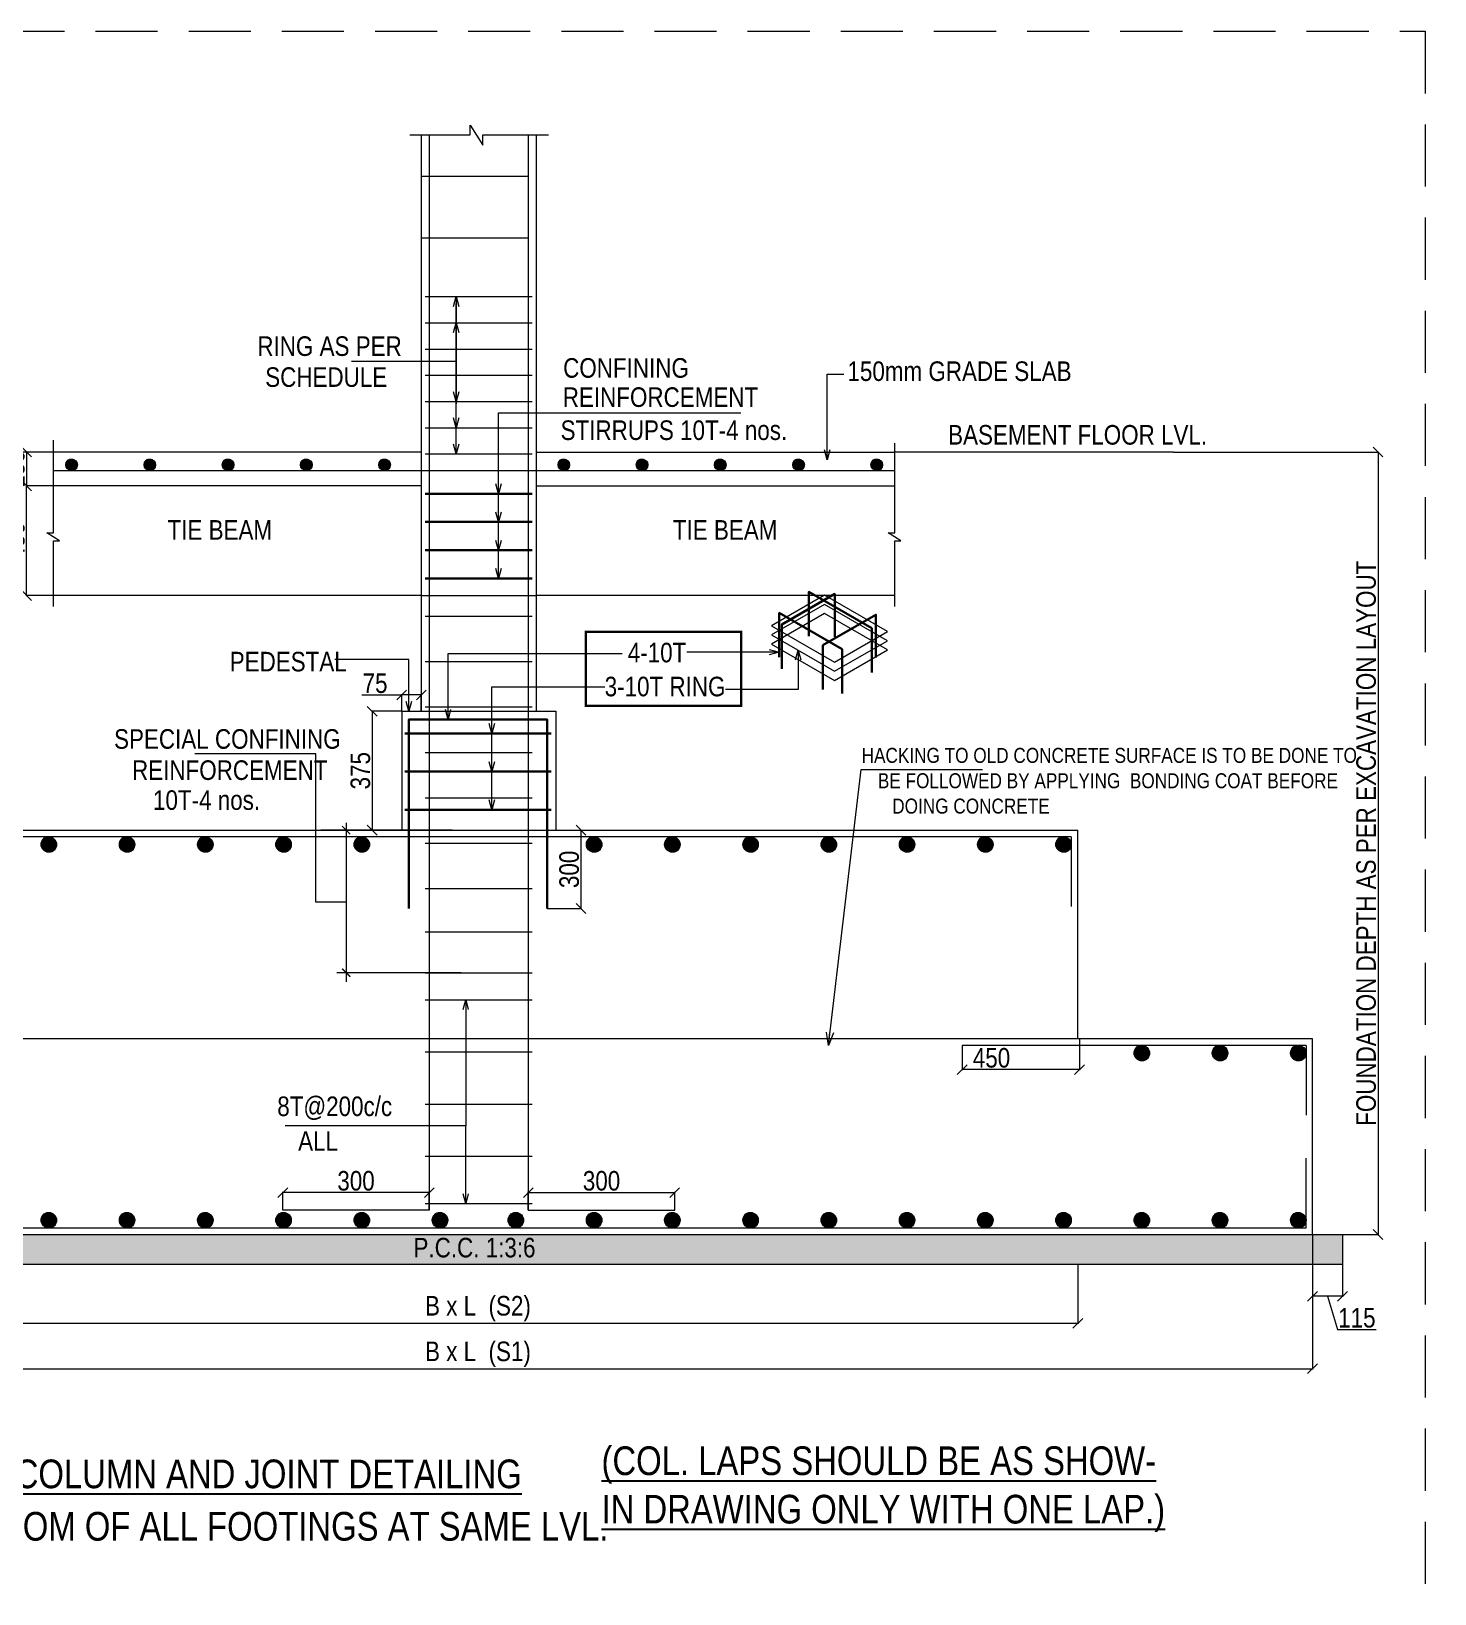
# Model space of a CAD drawing. Header units: millimetres. Extents: x 1112055 to 3390982, y -148532 to 766891.
# Drawn here: x 1984510 to 2000654, y 218095 to 236068 of the extents above; entities that cross this region are included whole.
import ezdxf

# ---------------------------------------------------------------- set-up
doc = ezdxf.new("R2010")
doc.units = ezdxf.units.MM
doc.header["$PDMODE"] = 35
doc.header["$PDSIZE"] = -25
doc.linetypes.add('Hidden', pattern=[9.525, 6.35, -3.175])
for name, color, linetype, lineweight in [('B FOOTING', 49, 'Continuous', 20), ('B FOOTING DIM', 234, 'Continuous', 9), ('B HATCH', 250, 'Continuous', 0), ('B STEEL', 34, 'Continuous', 15), ('B STEEL TEXT', 7, 'Continuous', 15), ('B TITLE BLOCK', 250, 'Continuous', 0)]:
    doc.layers.add(name, color=color, linetype=linetype, lineweight=lineweight)
doc.layers.add('B TEXT', color=7, linetype='Continuous')
doc.layers.add('CTITLE', color=250, linetype='Continuous')
doc.layers.add('B-COL HT', color=7, linetype='Continuous', lineweight=0, true_color=0x4e4f45)
doc.styles.add('ARIAL', font='arial.ttf')
doc.styles.add('style3', font='swissc.ttf')
doc.styles.add('SWINC', font='swissc.ttf')
doc.linetypes.add('ZIGZAG', pattern='A,0.00254,-5.08,[131,ltypeshp.shx,S=5.08,R=0,X=-5.08,Y=0],-10.16,[131,ltypeshp.shx,S=5.08,R=180,X=5.08,Y=0],-5.08', length=20.32254)
doc.dimstyles.new('DIM 1', dxfattribs={"dimscale": 0, "dimtxt": 230, "dimasz": 150, "dimexe": 0.18, "dimexo": 0.0625, "dimgap": 0.5, "dimtad": 1, "dimdec": 0, "dimzin": 0, "dimdsep": 46, "dimtxsty": 'ARIAL', "dimblk": 'OBLIQUE', "dimcen": 6, "dimse1": 1, "dimse2": 1, "dimclrd": 256, "dimclrt": 256, "dimadec": 0, "dimazin": 2, "dimtfac": 0.75, "dimtdec": 0, "dimtix": 1, "dimtofl": 0, "dimtmove": 1, "dimatfit": 3, "dimldrblk": 'OPEN30', "dimfxl": 0.18, "dimfrac": 1, "dimtolj": 1, "dimtzin": 0, "dimlwd": -1, "dimarcsym": 0})
doc.dimstyles.new('DIM-50', dxfattribs={"dimtxt": 150, "dimasz": 75, "dimexe": 10, "dimexo": 0, "dimgap": 75, "dimtad": 1, "dimdec": 0, "dimzin": 0, "dimdsep": 46, "dimtxsty": 'style3', "dimblk": 'OBLIQUE', "dimcen": 0.09, "dimclrd": 252, "dimclre": 252, "dimclrt": 21, "dimaunit": 1, "dimadec": 3, "dimazin": 0, "dimtfac": 1, "dimtdec": 0, "dimtofl": 0, "dimtmove": 1, "dimatfit": 3, "dimfxl": 100, "dimtolj": 1, "dimtzin": 0, "dimlwd": 9, "dimlwe": 5, "dimarcsym": 0})
pattern_1 = [(45, (-1720640.38833, 556361.3859), (-0.088388347648, 0.088388347648), [])]
pattern_2 = [(45, (-1719440.38833, 556361.3859), (-0.088388347648, 0.088388347648), [])]
pattern_3 = [(45, (-1718240.38833, 556361.3859), (-0.088388347648, 0.088388347648), [])]
pattern_4 = [(45, (-1714640.38833, 559561.3859), (-0.088388347648, 0.088388347648), [])]
pattern_5 = [(45, (-1715840.38833, 559561.3859), (-0.088388347648, 0.088388347648), [])]
pattern_6 = [(45, (-1717065.10125, 559561.3859), (-0.088388347648, 0.088388347648), [])]
pattern_7 = [(45, (-1715865.10125, 559561.3859), (-0.088388347648, 0.088388347648), [])]
pattern_8 = [(45, (-1714665.10125, 559561.3859), (-0.088388347648, 0.088388347648), [])]
pattern_9 = [(45, (-1284752.63494, 428493.47238), (-0.066291260736, 0.066291260736), [])]
pattern_10 = [(45, (-1283552.63494, 428493.47238), (-0.066291260736, 0.066291260736), [])]
pattern_11 = [(45, (-1282352.63494, 428493.47238), (-0.066291260736, 0.066291260736), [])]

# ---------------------------------------------------------------- blocks, each defined once
blk = doc.blocks.new('_Oblique')
at = {"color": 0, "linetype": 'ByBlock', "lineweight": -2}
blk.add_line((-0.5, -0.5), (0.5, 0.5), dxfattribs=at)
blk = doc.blocks.new('*D1701')
at = {"layer": 'B FOOTING DIM', "color": 250, "lineweight": 5, "ltscale": 0.5, "transparency": 16777216}
for p, q in [((30095, 5559, 0), (30095, 5060, 0)), ((30555, 5559, 0), (30555, 5060, 0)), ((30555, 5070, 0), (30095, 5070, 0)), ((30325, 5070, 0), (30478, 4560, 0)), ((30478, 4560, 0), (31073, 4560, 0))]:
    blk.add_line(p, q, dxfattribs=at)
at = {"layer": 'Defpoints', "color": 0, "ltscale": 0.5, "transparency": 16777216}
for p in [(30095, 5559, 0), (30555, 5559, 0), (30095, 5070, 0)]:
    blk.add_point(p, dxfattribs=at)
at = {"layer": 'B FOOTING DIM', "color": 250, "lineweight": 5, "ltscale": 0.5, "transparency": 16777216, "xscale": 150, "yscale": 150, "zscale": 150, "rotation": 180}
blk.add_blockref('_Oblique', (30095, 5070, 0), dxfattribs=at)
at = {"layer": 'B FOOTING DIM', "color": 250, "lineweight": 5, "ltscale": 0.5, "transparency": 16777216, "xscale": 150, "yscale": 150, "zscale": 150}
blk.add_blockref('_Oblique', (30555, 5070, 0), dxfattribs=at)
at = {"layer": 'B FOOTING DIM', "ltscale": 0.5, "transparency": 16777216, "insert": (30775, 4739, 0), "char_height": 300, "attachment_point": 5, "style": 'SWINC'}
blk.add_mtext('\\A1;115', dxfattribs=at)
blk = doc.blocks.new('_Open30')
at = {"color": 0, "linetype": 'ByBlock', "lineweight": -2}
for p, q in [((-1, 0.27), (0, 0)), ((0, 0), (-1, -0.27)), ((0, 0), (-1, 0))]:
    blk.add_line(p, q, dxfattribs=at)
blk = doc.blocks.new('*D1702')
at = {"layer": 'B FOOTING DIM', "color": 250, "lineweight": 5, "ltscale": 0.5, "transparency": 16777216}
for p, q in [((27962, 18019, 0), (31110, 18019, 0)), ((31100, 18019, 0), (31100, 6019, 0)), ((30095, 6019, 0), (31110, 6019, 0))]:
    blk.add_line(p, q, dxfattribs=at)
at = {"layer": 'Defpoints', "color": 0, "ltscale": 0.5, "transparency": 16777216}
for p in [(27962, 18019, 0), (30095, 6019, 0), (31100, 6019, 0)]:
    blk.add_point(p, dxfattribs=at)
at = {"layer": 'B FOOTING DIM', "color": 250, "lineweight": 5, "ltscale": 0.5, "transparency": 16777216, "xscale": 150, "yscale": 150, "zscale": 150}
for p, rotation in [((31100, 18019, 0), 90), ((31100, 6019, 0), 270)]:
    blk.add_blockref('_Oblique', p, dxfattribs=dict(at, rotation=rotation))
at = {"layer": 'B FOOTING DIM', "ltscale": 0.5, "transparency": 16777216, "insert": (30918, 12019, 0), "char_height": 300, "attachment_point": 5, "rotation": 90, "style": 'SWINC'}
blk.add_mtext('\\A1;FOUNDATION DEPTH AS PER EXCAVATION LAYOUT', dxfattribs=at)
blk = doc.blocks.new('_ArchTick')
at = {"color": 0, "linetype": 'ByBlock', "const_width": 0.15}
blk.add_lwpolyline([(-0.5, -0.5), (0.5, 0.5)], dxfattribs=at)
blk = doc.blocks.new('*D1693')
at = {"layer": 'B FOOTING DIM', "color": 250, "lineweight": 5, "ltscale": 0.5, "transparency": 16777216}
for p, q in [((4495, 6019, 0), (4495, 3949, 0)), ((30095, 6019, 0), (30095, 3949, 0)), ((4495, 3959, 0), (30095, 3959, 0))]:
    blk.add_line(p, q, dxfattribs=at)
at = {"layer": 'Defpoints', "color": 0, "ltscale": 0.5, "transparency": 16777216}
for p in [(4495, 6019, 0), (30095, 6019, 0), (30095, 3959, 0)]:
    blk.add_point(p, dxfattribs=at)
at = {"layer": 'B FOOTING DIM', "color": 250, "lineweight": 5, "ltscale": 0.5, "transparency": 16777216, "xscale": 150, "yscale": 150, "zscale": 150, "rotation": 180}
blk.add_blockref('_Oblique', (4495, 3959, 0), dxfattribs=at)
at = {"layer": 'B FOOTING DIM', "color": 250, "lineweight": 5, "ltscale": 0.5, "transparency": 16777216, "xscale": 150, "yscale": 150, "zscale": 150}
blk.add_blockref('_Oblique', (30095, 3959, 0), dxfattribs=at)
at = {"layer": 'B FOOTING DIM', "ltscale": 0.5, "transparency": 16777216, "insert": (17295, 4181, 0), "char_height": 300, "attachment_point": 5, "style": 'SWINC'}
blk.add_mtext('\\A1;B x L  (S1)', dxfattribs=at)
blk = doc.blocks.new('*D1694')
at = {"layer": 'B FOOTING DIM', "color": 250, "lineweight": 5, "ltscale": 0.5, "transparency": 16777216}
for p, q in [((8095, 5559, 0), (8095, 4647, 0)), ((26495, 5559, 0), (26495, 4647, 0)), ((8095, 4657, 0), (26495, 4657, 0))]:
    blk.add_line(p, q, dxfattribs=at)
at = {"layer": 'Defpoints', "color": 0, "ltscale": 0.5, "transparency": 16777216}
for p in [(8095, 5559, 0), (26495, 5559, 0), (26495, 4657, 0)]:
    blk.add_point(p, dxfattribs=at)
at = {"layer": 'B FOOTING DIM', "color": 250, "lineweight": 5, "ltscale": 0.5, "transparency": 16777216, "xscale": 150, "yscale": 150, "zscale": 150, "rotation": 180}
blk.add_blockref('_Oblique', (8095, 4657, 0), dxfattribs=at)
at = {"layer": 'B FOOTING DIM', "color": 250, "lineweight": 5, "ltscale": 0.5, "transparency": 16777216, "xscale": 150, "yscale": 150, "zscale": 150}
blk.add_blockref('_Oblique', (26495, 4657, 0), dxfattribs=at)
at = {"layer": 'B FOOTING DIM', "ltscale": 0.5, "transparency": 16777216, "insert": (17295, 4880, 0), "char_height": 300, "attachment_point": 5, "style": 'SWINC'}
blk.add_mtext('\\A1;B x L  (S2)', dxfattribs=at)
blk = doc.blocks.new('*D1684')
at = {"layer": 'B FOOTING DIM', "color": 250, "lineweight": 5, "ltscale": 0.5, "transparency": 16777216}
for p, q in [((14302, 6392), (14302, 6671)), ((16548, 6661), (14302, 6661)), ((16548, 6392), (16548, 6671))]:
    blk.add_line(p, q, dxfattribs=at)
at = {"layer": 'Defpoints', "color": 0, "ltscale": 0.5, "transparency": 16777216}
for p in [(14302, 6661), (14302, 6392, 0), (16548, 6392, 0)]:
    blk.add_point(p, dxfattribs=at)
at = {"layer": 'B FOOTING DIM', "color": 250, "lineweight": 5, "ltscale": 0.5, "transparency": 16777216, "xscale": 150, "yscale": 150, "zscale": 150, "rotation": 180}
blk.add_blockref('_Oblique', (14302, 6661), dxfattribs=at)
at = {"layer": 'B FOOTING DIM', "color": 250, "lineweight": 5, "ltscale": 0.5, "transparency": 16777216, "xscale": 150, "yscale": 150, "zscale": 150}
blk.add_blockref('_Oblique', (16548, 6661), dxfattribs=at)
at = {"layer": 'B FOOTING DIM', "ltscale": 0.5, "transparency": 16777216, "insert": (15425, 6840), "char_height": 300, "attachment_point": 5, "style": 'SWINC'}
blk.add_mtext('\\A1;300', dxfattribs=at)
blk = doc.blocks.new('*D1695')
at = {"layer": 'B FOOTING DIM', "color": 250, "lineweight": 5, "ltscale": 0.5, "transparency": 16777216}
for p, q in [((18067, 6392), (18067, 6671)), ((18067, 6661), (20312, 6661)), ((20312, 6392), (20312, 6671))]:
    blk.add_line(p, q, dxfattribs=at)
at = {"layer": 'Defpoints', "color": 0, "ltscale": 0.5, "transparency": 16777216}
for p in [(20312, 6661), (18067, 6392, 0), (20312, 6392, 0)]:
    blk.add_point(p, dxfattribs=at)
at = {"layer": 'B FOOTING DIM', "color": 250, "lineweight": 5, "ltscale": 0.5, "transparency": 16777216, "xscale": 150, "yscale": 150, "zscale": 150, "rotation": 180}
blk.add_blockref('_Oblique', (18067, 6661), dxfattribs=at)
at = {"layer": 'B FOOTING DIM', "color": 250, "lineweight": 5, "ltscale": 0.5, "transparency": 16777216, "xscale": 150, "yscale": 150, "zscale": 150}
blk.add_blockref('_Oblique', (20312, 6661), dxfattribs=at)
at = {"layer": 'B FOOTING DIM', "ltscale": 0.5, "transparency": 16777216, "insert": (19190, 6840), "char_height": 300, "attachment_point": 5, "style": 'SWINC'}
blk.add_mtext('\\A1;300', dxfattribs=at)
blk = doc.blocks.new('*D1685')
at = {"layer": 'B FOOTING DIM', "color": 250, "lineweight": 5, "ltscale": 0.5, "transparency": 16777216}
for p, q in [((18355, 12219), (18884, 12219)), ((18874, 12219), (18874, 11018)), ((18355, 11018), (18884, 11018))]:
    blk.add_line(p, q, dxfattribs=at)
at = {"layer": 'Defpoints', "color": 0, "ltscale": 0.5, "transparency": 16777216}
for p in [(18355, 12219, 0), (18355, 11018, 0), (18874, 11018)]:
    blk.add_point(p, dxfattribs=at)
at = {"layer": 'B FOOTING DIM', "color": 250, "lineweight": 5, "ltscale": 0.5, "transparency": 16777216, "xscale": 150, "yscale": 150, "zscale": 150}
for p, rotation in [((18874, 12219), 90), ((18874, 11018), 270)]:
    blk.add_blockref('_Oblique', p, dxfattribs=dict(at, rotation=rotation))
at = {"layer": 'B FOOTING DIM', "ltscale": 0.5, "transparency": 16777216, "insert": (18695, 11618), "char_height": 300, "attachment_point": 5, "rotation": 90, "style": 'SWINC'}
blk.add_mtext('\\A1;300', dxfattribs=at)
blk = doc.blocks.new('*D1696')
at = {"layer": 'B FOOTING DIM', "color": 250, "lineweight": 5, "ltscale": 0.5, "transparency": 16777216}
for p, q in [((16126, 14043), (15662, 14043)), ((15672, 14043), (15672, 12219)), ((16126, 12219), (15662, 12219))]:
    blk.add_line(p, q, dxfattribs=at)
at = {"layer": 'Defpoints', "color": 0, "ltscale": 0.5, "transparency": 16777216}
for p in [(16126, 14043, 0), (15672, 12219), (16126, 12219, 0)]:
    blk.add_point(p, dxfattribs=at)
at = {"layer": 'B FOOTING DIM', "color": 250, "lineweight": 5, "ltscale": 0.5, "transparency": 16777216, "xscale": 150, "yscale": 150, "zscale": 150}
for p, rotation in [((15672, 14043), 90), ((15672, 12219), 270)]:
    blk.add_blockref('_Oblique', p, dxfattribs=dict(at, rotation=rotation))
at = {"layer": 'B FOOTING DIM', "ltscale": 0.5, "transparency": 16777216, "insert": (15493, 13131), "char_height": 300, "attachment_point": 5, "rotation": 90, "style": 'SWINC'}
blk.add_mtext('\\A1;375', dxfattribs=at)
blk = doc.blocks.new('*D1686')
at = {"layer": 'B FOOTING DIM', "color": 250, "lineweight": 5, "ltscale": 0.5, "transparency": 16777216}
for p, q in [((15513, 14294), (16126, 14294)), ((16126, 14043), (16126, 14304)), ((16426, 14294), (16126, 14294)), ((16426, 14043), (16426, 14304))]:
    blk.add_line(p, q, dxfattribs=at)
at = {"layer": 'Defpoints', "color": 0, "ltscale": 0.5, "transparency": 16777216}
for p in [(16126, 14294), (16126, 14043, 0), (16426, 14043, 0)]:
    blk.add_point(p, dxfattribs=at)
at = {"layer": 'B FOOTING DIM', "color": 250, "lineweight": 5, "ltscale": 0.5, "transparency": 16777216, "xscale": 150, "yscale": 150, "zscale": 150, "rotation": 180}
blk.add_blockref('_Oblique', (16126, 14294), dxfattribs=at)
at = {"layer": 'B FOOTING DIM', "color": 250, "lineweight": 5, "ltscale": 0.5, "transparency": 16777216, "xscale": 150, "yscale": 150, "zscale": 150}
blk.add_blockref('_Oblique', (16426, 14294), dxfattribs=at)
at = {"layer": 'B FOOTING DIM', "ltscale": 0.5, "transparency": 16777216, "insert": (15717, 14472), "char_height": 300, "attachment_point": 5, "style": 'SWINC'}
blk.add_mtext('\\A1;75', dxfattribs=at)
blk = doc.blocks.new('*D1697')
at = {"layer": 'B FOOTING DIM', "color": 250, "lineweight": 5, "ltscale": 0.5, "transparency": 16777216}
for p, q in [((24721, 8919), (24721, 8538)), ((26520, 9019), (26520, 8538)), ((26520, 8548), (24721, 8548))]:
    blk.add_line(p, q, dxfattribs=at)
at = {"layer": 'Defpoints', "color": 0, "ltscale": 0.5, "transparency": 16777216}
for p in [(24721, 8919, 0), (26520, 9019, 0), (24721, 8548)]:
    blk.add_point(p, dxfattribs=at)
at = {"layer": 'B FOOTING DIM', "color": 250, "lineweight": 5, "ltscale": 0.5, "transparency": 16777216, "xscale": 150, "yscale": 150, "zscale": 150, "rotation": 180}
blk.add_blockref('_Oblique', (24721, 8548), dxfattribs=at)
at = {"layer": 'B FOOTING DIM', "color": 250, "lineweight": 5, "ltscale": 0.5, "transparency": 16777216, "xscale": 150, "yscale": 150, "zscale": 150}
blk.add_blockref('_Oblique', (26520, 8548), dxfattribs=at)
at = {"layer": 'B FOOTING DIM', "ltscale": 0.5, "transparency": 16777216, "insert": (25171, 8726), "char_height": 300, "attachment_point": 5, "style": 'SWINC'}
blk.add_mtext('\\A1;450', dxfattribs=at)
blk = doc.blocks.new('*D1689')
at = {"layer": 'B FOOTING DIM', "color": 250, "lineweight": 5, "ltscale": 0.5, "transparency": 16777216}
for p, q in [((10786, 18019), (10362, 18019)), ((10372, 18019), (10372, 17500)), ((10786, 17500), (10362, 17500))]:
    blk.add_line(p, q, dxfattribs=at)
at = {"layer": 'Defpoints', "color": 0, "ltscale": 0.5, "transparency": 16777216}
for p in [(10786, 18019, 0), (10372, 17500), (10786, 17500, 0)]:
    blk.add_point(p, dxfattribs=at)
at = {"layer": 'B FOOTING DIM', "color": 250, "lineweight": 5, "ltscale": 0.5, "transparency": 16777216, "xscale": 150, "yscale": 150, "zscale": 150}
for p, rotation in [((10372, 18019), 90), ((10372, 17500), 270)]:
    blk.add_blockref('_Oblique', p, dxfattribs=dict(at, rotation=rotation))
at = {"layer": 'B FOOTING DIM', "ltscale": 0.5, "transparency": 16777216, "insert": (10193, 17759), "char_height": 300, "attachment_point": 5, "rotation": 90, "style": 'SWINC'}
blk.add_mtext('\\A1;150', dxfattribs=at)
blk = doc.blocks.new('*D1690')
at = {"layer": 'B FOOTING DIM', "color": 250, "lineweight": 5, "ltscale": 0.5, "transparency": 16777216}
for p, q in [((10786, 17500), (10362, 17500)), ((10372, 15819), (10372, 17500)), ((10786, 15819), (10362, 15819))]:
    blk.add_line(p, q, dxfattribs=at)
at = {"layer": 'Defpoints', "color": 0, "ltscale": 0.5, "transparency": 16777216}
for p in [(10372, 17500), (10786, 17500, 0), (10786, 15819, 0)]:
    blk.add_point(p, dxfattribs=at)
at = {"layer": 'B FOOTING DIM', "color": 250, "lineweight": 5, "ltscale": 0.5, "transparency": 16777216, "xscale": 150, "yscale": 150, "zscale": 150}
for p, rotation in [((10372, 17500), 90), ((10372, 15819), 270)]:
    blk.add_blockref('_Oblique', p, dxfattribs=dict(at, rotation=rotation))
at = {"layer": 'B FOOTING DIM', "ltscale": 0.5, "transparency": 16777216, "insert": (10193, 16659), "char_height": 300, "attachment_point": 5, "rotation": 90, "style": 'SWINC'}
blk.add_mtext('\\A1;450', dxfattribs=at)
blk = doc.blocks.new('A$C123235b3')
at = {"layer": 'B STEEL', "lineweight": 9, "ltscale": 0.5}
h = blk.add_hatch(dxfattribs=at)
h.set_pattern_fill('ANSI31', color=34, scale=0.75)
h.set_pattern_definition(pattern_9)
edge = h.paths.add_edge_path()
edge.add_arc((11062.9, 17822.5), 88.9, 180, 540)
h = blk.add_hatch(dxfattribs=at)
h.set_pattern_fill('ANSI31', color=34, scale=0.75)
h.set_pattern_definition(pattern_10)
edge = h.paths.add_edge_path()
edge.add_arc((12262.9, 17822.5), 88.9, 180, 540)
h = blk.add_hatch(dxfattribs=at)
h.set_pattern_fill('ANSI31', color=34, scale=0.75)
h.set_pattern_definition(pattern_11)
edge = h.paths.add_edge_path()
edge.add_arc((13462.9, 17822.5), 88.9, 180, 540)
h = blk.add_hatch(dxfattribs=at)
h.set_pattern_fill('ANSI31', color=34, scale=0.75)
h.set_pattern_definition(pattern_10)
edge = h.paths.add_edge_path()
edge.add_arc((14662.9, 17822.5), 88.9, 0, 360, ccw=False)
h = blk.add_hatch(dxfattribs=at)
h.set_pattern_fill('ANSI31', color=34, scale=0.75)
h.set_pattern_definition(pattern_9)
edge = h.paths.add_edge_path()
edge.add_arc((15862.9, 17822.5), 88.9, 0, 360, ccw=False)
h = blk.add_hatch(dxfattribs=at)
h.set_pattern_fill('ANSI31', color=34, scale=0.75)
h.set_pattern_definition(pattern_9)
edge = h.paths.add_edge_path()
edge.add_arc((18611.7, 17822.5), 88.9, 180, 540)
h = blk.add_hatch(dxfattribs=at)
h.set_pattern_fill('ANSI31', color=34, scale=0.75)
h.set_pattern_definition(pattern_10)
edge = h.paths.add_edge_path()
edge.add_arc((19811.7, 17822.5), 88.9, 180, 540)
h = blk.add_hatch(dxfattribs=at)
h.set_pattern_fill('ANSI31', color=34, scale=0.75)
h.set_pattern_definition(pattern_11)
edge = h.paths.add_edge_path()
edge.add_arc((21011.7, 17822.5), 88.9, 0, 360, ccw=False)
h = blk.add_hatch(dxfattribs=at)
h.set_pattern_fill('ANSI31', color=34, scale=0.75)
h.set_pattern_definition(pattern_10)
edge = h.paths.add_edge_path()
edge.add_arc((22211.7, 17822.5), 88.9, 0, 360, ccw=False)
h = blk.add_hatch(dxfattribs=at)
h.set_pattern_fill('ANSI31', color=34, scale=0.75)
h.set_pattern_definition(pattern_9)
edge = h.paths.add_edge_path()
edge.add_arc((23411.7, 17822.5), 88.9, 0, 360, ccw=False)
h = blk.add_hatch(dxfattribs=at)
h.set_pattern_fill('ANSI31', color=34)
h.set_pattern_definition(pattern_4)
edge = h.paths.add_edge_path()
edge.add_arc((10713.6, 12000.1), 118.6, 0, 360, ccw=False)
h = blk.add_hatch(dxfattribs=at)
h.set_pattern_fill('ANSI31', color=34)
h.set_pattern_definition(pattern_5)
edge = h.paths.add_edge_path()
edge.add_arc((11913.6, 12000.1), 118.6, 180, 540)
h = blk.add_hatch(dxfattribs=at)
h.set_pattern_fill('ANSI31', color=34)
h.set_pattern_definition([(45, (-1717040.38833, 559561.3859), (-0.088388347648, 0.088388347648), [])])
edge = h.paths.add_edge_path()
edge.add_arc((13113.6, 12000.1), 118.6, 180, 540)
h = blk.add_hatch(dxfattribs=at)
h.set_pattern_fill('ANSI31', color=34)
h.set_pattern_definition(pattern_5)
edge = h.paths.add_edge_path()
edge.add_arc((14313.6, 12000.1), 118.6, 0, 360, ccw=False)
h = blk.add_hatch(dxfattribs=at)
h.set_pattern_fill('ANSI31', color=34)
h.set_pattern_definition(pattern_4)
edge = h.paths.add_edge_path()
edge.add_arc((15513.6, 12000.1), 118.6, 180, 540)
h = blk.add_hatch(dxfattribs=at)
h.set_pattern_fill('ANSI31', color=34)
h.set_pattern_definition(pattern_8)
edge = h.paths.add_edge_path()
edge.add_arc((19076.4, 12000.1), 118.6, 0, 360, ccw=False)
h = blk.add_hatch(dxfattribs=at)
h.set_pattern_fill('ANSI31', color=34)
h.set_pattern_definition(pattern_7)
edge = h.paths.add_edge_path()
edge.add_arc((20276.4, 12000.1), 118.6, 180, 540)
h = blk.add_hatch(dxfattribs=at)
h.set_pattern_fill('ANSI31', color=34)
h.set_pattern_definition(pattern_6)
edge = h.paths.add_edge_path()
edge.add_arc((21476.4, 12000.1), 118.6, 0, 360, ccw=False)
h = blk.add_hatch(dxfattribs=at)
h.set_pattern_fill('ANSI31', color=34)
h.set_pattern_definition(pattern_7)
edge = h.paths.add_edge_path()
edge.add_arc((22676.4, 12000.1), 118.6, 0, 360, ccw=False)
h = blk.add_hatch(dxfattribs=at)
h.set_pattern_fill('ANSI31', color=34)
h.set_pattern_definition(pattern_8)
edge = h.paths.add_edge_path()
edge.add_arc((23876.4, 12000.1), 118.6, 180, 540)
h = blk.add_hatch(dxfattribs=at)
h.set_pattern_fill('ANSI31', color=34)
h.set_pattern_definition(pattern_7)
edge = h.paths.add_edge_path()
edge.add_arc((25076.4, 12000.1), 118.6, 180, 540)
h = blk.add_hatch(dxfattribs=at)
h.set_pattern_fill('ANSI31', color=34)
h.set_pattern_definition(pattern_6)
edge = h.paths.add_edge_path()
edge.add_arc((26276.4, 12000.1), 118.6, 180, 540)
h = blk.add_hatch(dxfattribs=at)
h.set_pattern_fill('ANSI31', color=34)
h.set_pattern_definition(pattern_3)
edge = h.paths.add_edge_path()
edge.add_arc((27476.4, 8800.1), 118.6, 180, 540)
h = blk.add_hatch(dxfattribs=at)
h.set_pattern_fill('ANSI31', color=34)
h.set_pattern_definition(pattern_2)
edge = h.paths.add_edge_path()
edge.add_arc((28676.4, 8800.1), 118.6, 180, 540)
h = blk.add_hatch(dxfattribs=at)
h.set_pattern_fill('ANSI31', color=34)
h.set_pattern_definition(pattern_1)
edge = h.paths.add_edge_path()
edge.add_arc((29876.4, 8800.1), 118.6, 180, 540)
h = blk.add_hatch(dxfattribs=at)
h.set_pattern_fill('ANSI31', color=34)
h.set_pattern_definition(pattern_2)
edge = h.paths.add_edge_path()
edge.add_arc((10713.6, 6237.2), 118.6, 0, 360)
h = blk.add_hatch(dxfattribs=at)
h.set_pattern_fill('ANSI31', color=34)
h.set_pattern_definition(pattern_3)
edge = h.paths.add_edge_path()
edge.add_arc((11913.6, 6237.2), 118.6, 180, 540, ccw=False)
h = blk.add_hatch(dxfattribs=at)
h.set_pattern_fill('ANSI31', color=34)
h.set_pattern_definition(pattern_2)
edge = h.paths.add_edge_path()
edge.add_arc((13113.6, 6237.2), 118.6, 180, 540, ccw=False)
h = blk.add_hatch(dxfattribs=at)
h.set_pattern_fill('ANSI31', color=34)
h.set_pattern_definition(pattern_1)
edge = h.paths.add_edge_path()
edge.add_arc((14313.6, 6237.2), 118.6, 180, 540, ccw=False)
h = blk.add_hatch(dxfattribs=at)
h.set_pattern_fill('ANSI31', color=34)
h.set_pattern_definition(pattern_2)
edge = h.paths.add_edge_path()
edge.add_arc((15513.6, 6237.2), 118.6, 0, 360)
h = blk.add_hatch(dxfattribs=at)
h.set_pattern_fill('ANSI31', color=34)
h.set_pattern_definition(pattern_3)
edge = h.paths.add_edge_path()
edge.add_arc((16713.6, 6237.2), 118.6, 0, 360)
h = blk.add_hatch(dxfattribs=at)
h.set_pattern_fill('ANSI31', color=34)
h.set_pattern_definition(pattern_3)
edge = h.paths.add_edge_path()
edge.add_arc((17876.4, 6237.2), 118.6, 180, 540, ccw=False)
h = blk.add_hatch(dxfattribs=at)
h.set_pattern_fill('ANSI31', color=34)
h.set_pattern_definition(pattern_2)
edge = h.paths.add_edge_path()
edge.add_arc((19076.4, 6237.2), 118.6, 180, 540, ccw=False)
h = blk.add_hatch(dxfattribs=at)
h.set_pattern_fill('ANSI31', color=34)
h.set_pattern_definition(pattern_1)
edge = h.paths.add_edge_path()
edge.add_arc((20276.4, 6237.2), 118.6, 0, 360)
h = blk.add_hatch(dxfattribs=at)
h.set_pattern_fill('ANSI31', color=34)
h.set_pattern_definition(pattern_2)
edge = h.paths.add_edge_path()
edge.add_arc((21476.4, 6237.2), 118.6, 0, 360)
h = blk.add_hatch(dxfattribs=at)
h.set_pattern_fill('ANSI31', color=34)
h.set_pattern_definition(pattern_3)
edge = h.paths.add_edge_path()
edge.add_arc((22676.4, 6237.2), 118.6, 0, 360)
h = blk.add_hatch(dxfattribs=at)
h.set_pattern_fill('ANSI31', color=34)
h.set_pattern_definition(pattern_2)
edge = h.paths.add_edge_path()
edge.add_arc((23876.4, 6237.2), 118.6, 180, 540, ccw=False)
h = blk.add_hatch(dxfattribs=at)
h.set_pattern_fill('ANSI31', color=34)
h.set_pattern_definition(pattern_1)
edge = h.paths.add_edge_path()
edge.add_arc((25076.4, 6237.2), 118.6, 0, 360)
h = blk.add_hatch(dxfattribs=at)
h.set_pattern_fill('ANSI31', color=34)
h.set_pattern_definition(pattern_2)
edge = h.paths.add_edge_path()
edge.add_arc((26276.4, 6237.2), 118.6, 0, 360)
h = blk.add_hatch(dxfattribs=at)
h.set_pattern_fill('ANSI31', color=34)
h.set_pattern_definition(pattern_3)
edge = h.paths.add_edge_path()
edge.add_arc((27476.4, 6237.2), 118.6, 180, 540, ccw=False)
h = blk.add_hatch(dxfattribs=at)
h.set_pattern_fill('ANSI31', color=34)
h.set_pattern_definition(pattern_2)
edge = h.paths.add_edge_path()
edge.add_arc((28676.4, 6237.2), 118.6, 180, 540, ccw=False)
h = blk.add_hatch(dxfattribs=at)
h.set_pattern_fill('ANSI31', color=34)
h.set_pattern_definition(pattern_1)
edge = h.paths.add_edge_path()
edge.add_arc((29876.4, 6237.2), 118.6, 180, 540, ccw=False)
at = {"layer": 'B-COL HT', "linetype": 'ByBlock'}
h = blk.add_hatch(dxfattribs=at)
h.set_pattern_fill('AR-CONC', color=250, scale=50)
h.set_pattern_definition([(50, (-655986.8, 529347.15), (358.63009, -31.37607), [37.5, -412.5]), (355, (-655986.8, 529347.15), (-69.37567, 376.09607), [30, -330]), (100.451444, (-655956.9, 529344.54), (289.25442, 344.72), [31.8701, -350.57106]), (46.1842, (-655986.8, 529447.15), (533.62067, -82.75964), [56.25, -618.75]), (96.635635, (-655942.3, 529440.25), (467.33097, 487.0593), [47.80517, -525.85688]), (351.184164, (-655986.8, 529447.15), (467.33097, 487.0593), [45, -495]), (21, (-655936.8, 529422.15), (298.45353, -201.30945), [37.5, -412.5]), (326, (-655936.8, 529422.15), (121.65767, 362.57502), [30, -330]), (71.451445, (-655911.92, 529405.37), (420.11119, 161.26558), [31.8701, -350.57106]), (37.5, (-655986.8, 529347.15), (6.079928, 166.446927), [0, -326, 0, -335, 0, -331.25]), (7.5, (-655986.8, 529347.15), (131.53477, 197.205856), [0, -191, 0, -318.5, 0, -126.25]), (327.5, (-656098.3, 529347.15), (266.911218, -11.277436), [0, -125, 0, -390, 0, -517.5]), (317.5, (-656148.3, 529347.15), (291.593085, 50.05249), [0, -162.5, 0, -259, 0, -367.5])])
h.paths.add_polyline_path([(4035, 6018.6), (30555, 6018.6), (30555, 5558.6), (4035, 5558.6)])
at = {"color": 3, "ltscale": 5}
for p, q in [((10785.8, 18018.6, 0), (7830.8, 18018.6, 0)), ((27961.8, 18018.6, 0), (23688.8, 18018.6, 0))]:
    blk.add_line(p, q, dxfattribs=at)
blk.add_line((16425.9, 15818.6, 0), (18188.9, 15818.6, 0))
at = {"linetype": 'ZIGZAG', "ltscale": 15}
blk.add_line((26495, 9018.6, 0), (8095, 9018.6), dxfattribs=at)
at = {"elevation": 0}
blk.add_lwpolyline([(15273.8, 11113.7), (14809.7, 11113.7), (14809.7, 13390), (12951.3, 13390)], dxfattribs=at)
at = {"layer": 'B FOOTING', "linetype": 'Continuous', "lineweight": 20}
for p, q in [((17174.4, 22884, 0), (17174.4, 23031.5, 0)), ((17174.4, 23031.5, 0), (17372, 22722.9, 0)), ((16248.6, 22884, 0), (17174.4, 22884, 0)), ((16425.9, 22884, 0), (16425.9, 14042.8, 0)), ((17372, 22722.9, 0), (17372, 22884, 0)), ((17372, 22884, 0), (18375.3, 22884, 0)), ((18188.9, 22884, 0), (18188.9, 14042.8, 0)), ((16425.9, 18018.6, 0), (10785.8, 18018.6, 0)), ((18188.9, 18018.6, 0), (23688.8, 18018.6, 0)), ((16425.9, 17500, 0), (10785.8, 17500, 0)), ((18188.9, 17500, 0), (23688.8, 17500, 0)), ((16125.9, 14042.8, 0), (16125.9, 12218.6, 0)), ((18488.9, 14042.8, 0), (18488.9, 12218.6, 0))]:
    blk.add_line(p, q, dxfattribs=at)
at = {"layer": 'B FOOTING', "linetype": 'Continuous'}
for p, q in [((16425.9, 15818.6, 0), (10785.8, 15818.6, 0)), ((23688.8, 15818.6, 0), (18188.9, 15818.6, 0)), ((16125.9, 14042.8, 0), (18488.9, 14042.8, 0)), ((8095, 12218.6, 0), (26495, 12218.6, 0)), ((26495, 9018.6, 0), (26495, 12218.6, 0)), ((30095, 9018.6, 0), (26495, 9018.6, 0)), ((30095, 6018.6, 0), (30095, 9018.6, 0))]:
    blk.add_line(p, q, dxfattribs=at)
at = {"layer": 'B FOOTING', "linetype": 'Continuous', "lineweight": 20, "elevation": 0}
for points in [[(10785.8, 15647.5), (10785.8, 16655.8), (10876, 16655.8), (10682.1, 16782), (10785.8, 16782), (10785.8, 18199.2)], [(23688.8, 15647.5), (23688.8, 16655.8), (23779, 16655.8), (23585.1, 16782), (23688.8, 16782), (23688.8, 18153.8)]]:
    blk.add_lwpolyline(points, dxfattribs=at)
at = {"layer": 'B FOOTING', "linetype": 'Continuous', "elevation": 0}
blk.add_lwpolyline([(4035, 6018.6), (30555, 6018.6), (30555, 5558.6), (4035, 5558.6)], close=True, dxfattribs=at)
at = {"layer": 'B HATCH', "color": 250, "linetype": 'Hidden', "lineweight": 0, "ltscale": 150, "elevation": 0}
blk.add_lwpolyline([(0, 24472.6), (31820.6, 24472.6), (31820.6, 0), (0, 0)], close=True, dxfattribs=at)
at = {"layer": 'B STEEL', "color": 34, "lineweight": 9, "ltscale": 0.5}
for p, q in [((10785.8, 17733.5, 0), (23688.8, 17733.5, 0)), ((26395, 12118.6, 0), (8195, 12118.6, 0)), ((26395, 12118.6, 0), (26395, 11046.8, 0)), ((29995, 8918.6, 0), (24721.5, 8918.6, 0)), ((29995, 8918.6, 0), (29995, 7846.8, 0)), ((29995, 6118.6, 0), (29995, 7190.5, 0)), ((4595, 6118.6, 0), (29995, 6118.6, 0))]:
    blk.add_line(p, q, dxfattribs=at)
at = {"layer": 'B STEEL', "color": 34, "lineweight": 9, "ltscale": 0.5, "elevation": 0}
for points in [[(16547.9, 22884), (16547.9, 6391.8), (14302.4, 6391.8)], [(18066.9, 22884), (18066.9, 6391.8), (20312.3, 6391.8)], [(16425.9, 22251.6), (18066.9, 22251.6)], [(16425.9, 21302.9), (18066.9, 21302.9)], [(16486.9, 20403.1), (18127.9, 20403.1)], [(16486.9, 20000.9), (18127.9, 20000.9)], [(16486.9, 19598.6), (18127.9, 19598.6)], [(16486.9, 19196.4), (18127.9, 19196.4)], [(16486.9, 18794.1), (18127.9, 18794.1)], [(16486.9, 18391.8), (18127.9, 18391.8)], [(16486.9, 17989.6), (18127.9, 17989.6)], [(16486.9, 15503.3), (18127.9, 15503.3)], [(16486.9, 14806.6), (18127.9, 14806.6)], [(16486.9, 14109.8), (18127.9, 14109.8)], [(16486.9, 13413.1), (18127.9, 13413.1)], [(16486.9, 12716.4), (18127.9, 12716.4)], [(16486.9, 12019.6), (18127.9, 12019.6)], [(16486.9, 11322.9), (18127.9, 11322.9)], [(16486.9, 10662.7), (18127.9, 10662.7)], [(16486.9, 10033.5), (18127.9, 10033.5)], [(16486.9, 9619.6), (18127.9, 9619.6)], [(16486.9, 8819.6), (18127.9, 8819.6)], [(16486.9, 8019.6), (18127.9, 8019.6)], [(16486.9, 7219.6), (18127.9, 7219.6)], [(16486.9, 6492.6), (18127.9, 6492.6)]]:
    blk.add_lwpolyline(points, dxfattribs=at)
at = {"layer": 'B STEEL', "color": 6, "lineweight": 30, "ltscale": 0.5, "elevation": 0}
for points in [[(16486.9, 17379.7), (18127.9, 17379.7)], [(16486.9, 16946.6), (18127.9, 16946.6)], [(16486.9, 16513.5), (18127.9, 16513.5)], [(16486.9, 16080.4), (18127.9, 16080.4)]]:
    blk.add_lwpolyline(points, dxfattribs=at)
at = {"layer": 'B STEEL', "color": 5, "lineweight": 20, "ltscale": 0.5, "elevation": 0}
for points in [[(22764, 14796.9), (23575.2, 15265.3), (22609.1, 15823), (21797.9, 15354.7)], [(22764, 14656.9), (23575.2, 15125.3), (22609.1, 15683), (21797.9, 15214.7)], [(22764, 14516.9), (23575.2, 14985.3), (22609.1, 15543), (21797.9, 15074.7)]]:
    blk.add_lwpolyline(points, close=True, dxfattribs=at)
at = {"layer": 'B STEEL', "color": 4, "lineweight": 30, "ltscale": 0.5, "elevation": 0}
for points in [[(21955.3, 14694.4), (21955.3, 15373.6), (22766.5, 15841.9), (22766.5, 15186.5)], [(23335.3, 14637.6), (23335.3, 15316.8), (22369.2, 15874.5), (22369.2, 15195.4)], [(22881.6, 14314.1), (22881.6, 14993.2), (21915.6, 15551), (21915.6, 14871.8)], [(22586.1, 14377), (22586.1, 15056.1), (23397.3, 15524.5), (23397.3, 14869)], [(18355.1, 11018.2), (18355.1, 13918.1), (16234.9, 13918.1), (16234.9, 11018.2)]]:
    blk.add_lwpolyline(points, dxfattribs=at)
at = {"layer": 'B STEEL', "color": 5, "lineweight": 30, "ltscale": 0.5, "elevation": 0}
for points in [[(16173.9, 13703.2), (18416.1, 13703.2)], [(16173.9, 13118), (18416.1, 13118)], [(16173.9, 12532.8), (18416.1, 12532.8)]]:
    blk.add_lwpolyline(points, dxfattribs=at)
at = {"layer": 'B STEEL', "color": 34, "lineweight": 9, "ltscale": 0.5}
for centre, radius in [((11062.9, 17822.5, 0), 88.9), ((12262.9, 17822.5, 0), 88.9), ((13462.9, 17822.5, 0), 88.9), ((14662.9, 17822.5, 0), 88.9), ((15862.9, 17822.5, 0), 88.9), ((18611.7, 17822.5, 0), 88.9), ((19811.7, 17822.5, 0), 88.9), ((21011.7, 17822.5, 0), 88.9), ((22211.7, 17822.5, 0), 88.9), ((23411.7, 17822.5, 0), 88.9), ((10713.6, 12000.1, 0), 118.6), ((11913.6, 12000.1, 0), 118.6), ((13113.6, 12000.1, 0), 118.6), ((14313.6, 12000.1, 0), 118.6), ((15513.6, 12000.1, 0), 118.6), ((19076.4, 12000.1, 0), 118.6), ((20276.4, 12000.1, 0), 118.6), ((21476.4, 12000.1, 0), 118.6), ((22676.4, 12000.1, 0), 118.6), ((23876.4, 12000.1, 0), 118.6), ((25076.4, 12000.1, 0), 118.6), ((26276.4, 12000.1, 0), 118.6), ((27476.4, 8800.1, 0), 118.6), ((28676.4, 8800.1, 0), 118.6), ((29876.4, 8800.1, 0), 118.6), ((10713.6, 6237.2, 0), 118.6), ((11913.6, 6237.2, 0), 118.6), ((13113.6, 6237.2, 0), 118.6), ((14313.6, 6237.2, 0), 118.6), ((15513.6, 6237.2, 0), 118.6), ((16713.6, 6237.2, 0), 118.6), ((17876.4, 6237.2, 0), 118.6), ((19076.4, 6237.2, 0), 118.6), ((20276.4, 6237.2, 0), 118.6), ((21476.4, 6237.2, 0), 118.6), ((22676.4, 6237.2, 0), 118.6), ((23876.4, 6237.2, 0), 118.6), ((25076.4, 6237.2, 0), 118.6), ((26276.4, 6237.2, 0), 118.6), ((27476.4, 6237.2, 0), 118.6), ((28676.4, 6237.2, 0), 118.6), ((29876.4, 6237.2, 0), 118.6)]:
    blk.add_circle(centre, radius, dxfattribs=at)
at = {"layer": 'B STEEL TEXT', "lineweight": 9}
for p, q in [((15273.8, 12331.5, 0), (15273.8, 9895.9, 0)), ((16897.2, 12218.6, 0), (14884.8, 12218.6, 0)), ((15322.3, 12218.6, 0), (15161.5, 12218.6, 0)), ((17035.7, 10033.5, 0), (15129.4, 10033.5, 0))]:
    blk.add_line(p, q, dxfattribs=at)
at = {"layer": 'CTITLE', "color": 1, "const_width": 36.7, "elevation": 0}
blk.add_lwpolyline([(18949.9, 15261.1), (21330.7, 15261.1), (21330.7, 14128.1), (18949.9, 14128.1)], close=True, dxfattribs=at)
at = {"layer": 'B STEEL TEXT', "lineweight": 9, "xscale": 124.6822384093028, "yscale": 124.6822384093028, "zscale": 124.6822384093028}
for p, rotation in [((15273.8, 12218.6, 0), 90), ((15273.8, 10033.5, 0), 270)]:
    blk.add_blockref('_ArchTick', p, dxfattribs=dict(at, rotation=rotation))
at = {"color": 3, "ltscale": 5, "style": 'SWINC'}
blk.add_text('BASEMENT FLOOR LVL.', height=300, dxfattribs=at).set_placement((24505.9, 18133, 0))
at = {"layer": 'B STEEL TEXT', "lineweight": 9, "style": 'SWINC'}
for s, p in [('RING AS PER', (13911.6, 19493.1, 0)), ('CONFINING', (18601.8, 19158.6)), ('150mm GRADE SLAB', (22962.1, 19108.9)), (' SCHEDULE', (13937.2, 19018.4, 0)), ('REINFORCEMENT', (18595.8, 18711.2)), ('STIRRUPS 10T-4 nos.', (18562.6, 18204)), ('TIE BEAM', (12533.8, 16674.5, 0)), ('TIE BEAM', (20283.7, 16674.5, 0)), ('4-10T', (19593.3, 14793.5, 0)), ('PEDESTAL', (13487.6, 14654.7, 0)), ('3-10T RING', (19238.6, 14272.7, 0)), ('SPECIAL CONFINING', (11714.1, 13468.3, 0)), ('REINFORCEMENT', (11990, 12990.1, 0)), (' 10T-4 nos.', (12215.5, 12530.9, 0)), ('8T@200c/c', (14216.9, 7834.8, 0)), ('ALL', (14537, 7302.9, 0))]:
    blk.add_text(s, height=300, dxfattribs=at).set_placement(p)
at = {"layer": 'B TEXT', "color": 0, "linetype": 'ByBlock', "style": 'SWINC'}
for s, p in [('HACKING TO OLD CONCRETE SURFACE IS TO BE DONE TO', (23179.5, 13251.4, 0)), ('BE FOLLOWED BY APPLYING  BONDING COAT BEFORE', (23428.3, 12862.5, 0)), ('DOING CONCRETE', (23648.9, 12473.7, 0))]:
    blk.add_text(s, height=230, dxfattribs=at).set_placement(p)
at = {"layer": 'B TEXT', "lineweight": 5, "style": 'SWINC'}
blk.add_text('P.C.C. 1:3:6', height=300, dxfattribs=at).set_placement((16306.1, 5666.9, 0))
at = {"layer": 'CTITLE', "color": 0, "style": 'SWINC'}
for s, p in [('%%U(COL. LAPS SHOULD BE AS SHOW-', (19190, 2328.9, 0)), ('%%UTYPICAL COLUMN AND JOINT DETAILING', (7951.9, 2127, 0)), ('%%UIN DRAWING ONLY WITH ONE LAP.)', (19190, 1585.9, 0)), ('* KEEP BOTTOM OF ALL FOOTINGS AT SAME LVL.', (7152.2, 1323.2, 0))]:
    blk.add_text(s, height=439.562, dxfattribs=at).set_placement(p)
at = {"layer": 'B FOOTING DIM', "color": 250, "ltscale": 0.5}
for p1, angle, text, picture, middle in [((10785.8, 18018.6, 0), 90, '150', '*D1689', (10371.8, 17759.3)), ((10785.8, 15818.6, 0), 270, '450', '*D1690', (10371.8, 16659.3))]:
    dim = blk.add_linear_dim(base=(10371.8, 17500), p1=p1, p2=(10785.8, 17500, 0), angle=angle, text=text, dimstyle='DIM-50', override={"dimtxt": 300, "dimasz": 150, "dimgap": 25, "dimlfac": 0.25, "dimtxsty": 'SWINC', "dimclrd": 250, "dimclre": 250, "dimclrt": 256, "dimlwd": 5}, dxfattribs=at)
    dim.commit()
    dim.dimension.update_dxf_attribs({"geometry": picture, "text_midpoint": middle, "dimtype": 128})
for base, p1, p2, angle, text, picture, middle in [((31100.3, 6018.6, 0), (27961.8, 18018.6, 0), (30095, 6018.6, 0), 90, 'FOUNDATION DEPTH AS PER EXCAVATION LAYOUT', '*D1702', (30918.1, 12018.6, 0)), ((15671.9, 12218.6), (16125.9, 14042.8, 0), (16125.9, 12218.6, 0), 90, '375', '*D1696', (15493.1, 13130.7)), ((20312.3, 6660.8), (18066.9, 6391.8, 0), (20312.3, 6391.8, 0), 180, '300', '*D1695', (19189.6, 6839.6))]:
    dim = blk.add_linear_dim(base=base, p1=p1, p2=p2, angle=angle, text=text, dimstyle='DIM-50', override={"dimtxt": 300, "dimasz": 150, "dimgap": 25, "dimlfac": 0.25, "dimtxsty": 'SWINC', "dimclrd": 250, "dimclre": 250, "dimclrt": 256, "dimlwd": 5}, dxfattribs=at)
    dim.commit()
    dim.dimension.update_dxf_attribs({"geometry": picture, "text_midpoint": middle})
dim = blk.add_linear_dim(base=(16125.9, 14293.8), p1=(16425.9, 14042.8, 0), p2=(16125.9, 14042.8, 0), dimstyle='DIM-50', override={"dimtxt": 300, "dimasz": 150, "dimgap": 25, "dimlfac": 0.25, "dimtxsty": 'SWINC', "dimclrd": 250, "dimclre": 250, "dimclrt": 256, "dimlwd": 5}, dxfattribs=at)
dim.commit()
dim.dimension.update_dxf_attribs({"geometry": '*D1686', "text_midpoint": (15716.9, 14477.4), "dimtype": 128})
for base, p1, p2, angle, picture, middle in [((18874.2, 11018.2), (18355.1, 12218.6, 0), (18355.1, 11018.2, 0), 90, '*D1685', (18874.2, 11618.4)), ((24721.5, 8547.5), (26519.7, 9018.6, 0), (24721.5, 8918.6, 0), 180, '*D1697', (25171.4, 8547.5))]:
    dim = blk.add_linear_dim(base=base, p1=p1, p2=p2, angle=angle, dimstyle='DIM-50', override={"dimtxt": 300, "dimasz": 150, "dimgap": 25, "dimlfac": 0.25, "dimtxsty": 'SWINC', "dimclrd": 250, "dimclre": 250, "dimclrt": 256, "dimlwd": 5}, dxfattribs=at)
    dim.commit()
    dim.dimension.update_dxf_attribs({"geometry": picture, "text_midpoint": middle, "dimtype": 128})
for base, p1, p2, text, picture, middle in [((14302.4, 6660.8), (16547.9, 6391.8, 0), (14302.4, 6391.8, 0), '300', '*D1684', (15425.1, 6839.6)), ((30095, 3959.1, 0), (4495, 6018.6, 0), (30095, 6018.6, 0), 'B x L  (S1)', '*D1693', (17295, 4181.4, 0)), ((26495, 4657.3, 0), (8095, 5558.6, 0), (26495, 5558.6, 0), 'B x L  (S2)', '*D1694', (17295, 4879.6, 0))]:
    dim = blk.add_linear_dim(base=base, p1=p1, p2=p2, text=text, dimstyle='DIM-50', override={"dimtxt": 300, "dimasz": 150, "dimgap": 25, "dimlfac": 0.25, "dimtxsty": 'SWINC', "dimclrd": 250, "dimclre": 250, "dimclrt": 256, "dimlwd": 5}, dxfattribs=at)
    dim.commit()
    dim.dimension.update_dxf_attribs({"geometry": picture, "text_midpoint": middle})
dim = blk.add_linear_dim(base=(30095, 5069.7, 0), p1=(30555, 5558.6, 0), p2=(30095, 5558.6, 0), angle=180, dimstyle='DIM-50', override={"dimtxt": 300, "dimasz": 150, "dimgap": 25, "dimlfac": 0.25, "dimtxsty": 'SWINC', "dimclrd": 250, "dimclre": 250, "dimclrt": 256, "dimlwd": 5}, dxfattribs=at)
dim.commit()
dim.dimension.update_dxf_attribs({"geometry": '*D1701', "text_midpoint": (30502.9, 4739.2, 0)})
at = {"layer": 'B STEEL TEXT', "lineweight": 9}
for points in [[(16961.9, 20403.1, 0), (16961.9, 18758.5, 0)], [(16961.9, 18794.1, 0), (16961.9, 20299.3, 0)], [(16961.9, 18391.8, 0), (16961.9, 20233.9, 0)], [(16961.9, 20000.9, 0), (16961.9, 18758.5, 0)], [(16961.9, 17989.6, 0), (16961.9, 19405.1, 0), (15356.1, 19405.1, 0)], [(22650.7, 17900.8), (22650.7, 19211.4), (22905.8, 19211.4)], [(17611.7, 16080.4, 0), (17611.7, 18622, 0), (21324.4, 18622, 0)], [(17611.7, 16513.5, 0), (17611.7, 18622, 0), (21324.4, 18622, 0)], [(17611.7, 16946.6, 0), (17611.7, 18622, 0), (21324.4, 18622, 0)], [(17611.7, 17379.7, 0), (17611.7, 18622, 0), (21324.4, 18622, 0)], [(16835.7, 13918.1, 0), (16835.7, 14926.6, 0), (19508.9, 14926.6, 0)], [(21913, 14947.7, 0), (20498.4, 14947.7, 0)], [(22203.9, 14981.6, 0), (22203.9, 14378.8, 0), (21089.3, 14378.8, 0)], [(16234.5, 14042.8, 0), (16234.5, 14839.4, 0), (15097.7, 14839.4, 0)], [(17505.9, 12532.8, 0), (17506.2, 14417.7, 0), (19239.7, 14417.7, 0)], [(17506, 13118, 0), (17506.2, 14417.7, 0)], [(17506.1, 13703.2, 0), (17506.2, 14417.7, 0)], [(17106.7, 9619.6, 0), (17106.7, 7685.7, 0), (14335.9, 7685.7, 0)], [(17106.7, 6492.6, 0), (17106.7, 7685.7, 0), (14335.9, 7685.7, 0)]]:
    blk.add_leader(points, dimstyle='DIM 1', override={"dimscale": 1, "dimtad": 0, "dimtxsty": 'SWINC', "dimfxlon": 1, "dimlwd": 0, "dimarcsym": 2}, dxfattribs=at)
at = {"layer": 'B TEXT', "lineweight": 5}
blk.add_leader([(22670.2, 8918.6, 0), (23173.9, 13149.8, 0), (25032.1, 13149.8, 0)], dimstyle='DIM 1', override={"dimscale": 1, "dimasz": 200, "dimtad": 0, "dimtxsty": 'SWINC', "dimfxlon": 1, "dimlwd": 5, "dimarcsym": 2}, dxfattribs=at)

msp = doc.modelspace()

# ---------------------------------------------------------------- block references
at = {"layer": 'B-COL HT', "color": 250, "lineweight": 0, "xscale": 0.75, "yscale": 0.75, "zscale": 0.75}
msp.add_blockref('A$C123235b3', (1976677.2, 217713.6, 0), dxfattribs=at)

# ---------------------------------------------------------------- texts
at = {"layer": 'B TITLE BLOCK', "color": 251, "insert": (2234304.9, 235665.9), "char_height": 255.214, "attachment_point": 2, "style": 'SWINC'}
msp.add_mtext_dynamic_manual_height_columns('\\pxsm1,qj;{\\fBankGothic Lt BT|b0|i0|c0|p34;BHOOMI\\P\\ps*,q*;\\fGost|b0|i0|c0|p2;\\H0.8x;- CONSULTANTS -\\C1; }', width=667332.186, gutter_width=0, heights=[93867.9], dxfattribs=at)

doc.saveas('drawing.dxf')
